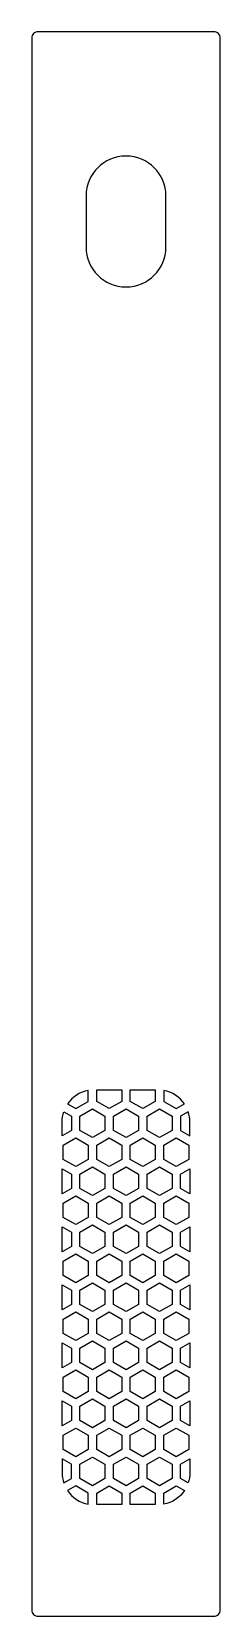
# Model space of a CAD drawing. Header units: millimetres. Extents: x 275 to 334, y 103 to 599.
import ezdxf

# ---------------------------------------------------------------- set-up
doc = ezdxf.new("R2010")
doc.units = ezdxf.units.MM
doc.layers.get('0').update_dxf_attribs({"linetype": 'CONTINUOUS'})

msp = doc.modelspace()

# ---------------------------------------------------------------- linework, layer by layer
for points in [[(334.5, 597.5, 0.414214), (332.5, 599.5), (277.5, 599.5, 0.414214), (275.5, 597.5), (275.5, 104.75, 0.414214), (277.5, 102.75), (332.5, 102.75, 0.414214), (334.5, 104.75)], [(292.5, 532, 1), (317.5, 532), (317.5, 548, 1), (292.5, 548)], [(293.15, 267.58, 0.19975), (286.72, 263.36), (289.25, 261.9), (293.15, 264.15)], [(323.28, 263.36, 0.19975), (316.85, 267.58), (316.85, 264.15), (320.75, 261.9)], [(287.9, 259.56), (287.9, 255.06), (285, 253.39), (285, 257.75, -0.081139), (285.52, 260.93)], [(325, 257.75, 0.081139), (324.48, 260.93), (322.1, 259.56), (322.1, 255.06), (325, 253.39)], [(285, 147.75, 0.081139), (285.52, 144.57), (287.9, 145.94), (287.9, 150.44), (285, 152.11)], [(322.1, 150.44), (325, 152.11), (325, 147.75, -0.081139), (324.48, 144.57), (322.1, 145.94)], [(286.72, 142.14, 0.19975), (293.15, 137.92), (293.15, 141.35), (289.25, 143.6)], [(316.85, 137.92), (316.85, 141.35), (320.75, 143.6), (323.28, 142.14, -0.19975)]]:
    msp.add_lwpolyline(points, format="xyb", close=True)
for points in [[(299.75, 261.9), (295.85, 264.15), (295.85, 267.75), (303.65, 267.75), (303.65, 264.15)], [(310.25, 261.9), (306.35, 264.15), (306.35, 267.75), (314.15, 267.75), (314.15, 264.15)], [(290.6, 255.06), (290.6, 259.56), (294.5, 261.81), (298.4, 259.56), (298.4, 255.06), (294.5, 252.81)], [(301.1, 255.06), (301.1, 259.56), (305, 261.81), (308.9, 259.56), (308.9, 255.06), (305, 252.81)], [(311.6, 255.06), (311.6, 259.56), (315.5, 261.81), (319.4, 259.56), (319.4, 255.06), (315.5, 252.81)], [(285.35, 245.97), (285.35, 250.47), (289.25, 252.72), (293.15, 250.47), (293.15, 245.97), (289.25, 243.72)], [(295.85, 245.97), (295.85, 250.47), (299.75, 252.72), (303.65, 250.47), (303.65, 245.97), (299.75, 243.72)], [(306.35, 245.97), (306.35, 250.47), (310.25, 252.72), (314.15, 250.47), (314.15, 245.97), (310.25, 243.72)], [(316.85, 245.97), (316.85, 250.47), (320.75, 252.72), (324.65, 250.47), (324.65, 245.97), (320.75, 243.72)], [(290.6, 236.87), (290.6, 241.37), (294.5, 243.62), (298.4, 241.37), (298.4, 236.87), (294.5, 234.62)], [(301.1, 236.87), (301.1, 241.37), (305, 243.62), (308.9, 241.37), (308.9, 236.87), (305, 234.62)], [(311.6, 236.87), (311.6, 241.37), (315.5, 243.62), (319.4, 241.37), (319.4, 236.87), (315.5, 234.62)], [(287.9, 241.37), (287.9, 236.87), (285, 235.2), (285, 243.05)], [(322.1, 241.37), (325, 243.05), (325, 235.2), (322.1, 236.87)], [(285.35, 227.78), (285.35, 232.28), (289.25, 234.53), (293.15, 232.28), (293.15, 227.78), (289.25, 225.53)], [(295.85, 227.78), (295.85, 232.28), (299.75, 234.53), (303.65, 232.28), (303.65, 227.78), (299.75, 225.53)], [(306.35, 227.78), (306.35, 232.28), (310.25, 234.53), (314.15, 232.28), (314.15, 227.78), (310.25, 225.53)], [(316.85, 227.78), (316.85, 232.28), (320.75, 234.53), (324.65, 232.28), (324.65, 227.78), (320.75, 225.53)], [(287.9, 223.19), (287.9, 218.69), (285, 217.01), (285, 224.86)], [(290.6, 218.69), (290.6, 223.19), (294.5, 225.44), (298.4, 223.19), (298.4, 218.69), (294.5, 216.44)], [(301.1, 218.69), (301.1, 223.19), (305, 225.44), (308.9, 223.19), (308.9, 218.69), (305, 216.44)], [(311.6, 218.69), (311.6, 223.19), (315.5, 225.44), (319.4, 223.19), (319.4, 218.69), (315.5, 216.44)], [(322.1, 223.19), (325, 224.86), (325, 217.01), (322.1, 218.69)], [(285.35, 209.59), (285.35, 214.09), (289.25, 216.34), (293.15, 214.09), (293.15, 209.59), (289.25, 207.34)], [(295.85, 209.59), (295.85, 214.09), (299.75, 216.34), (303.65, 214.09), (303.65, 209.59), (299.75, 207.34)], [(306.35, 209.59), (306.35, 214.09), (310.25, 216.34), (314.15, 214.09), (314.15, 209.59), (310.25, 207.34)], [(316.85, 209.59), (316.85, 214.09), (320.75, 216.34), (324.65, 214.09), (324.65, 209.59), (320.75, 207.34)], [(287.9, 205), (287.9, 200.5), (285, 198.83), (285, 206.67)], [(290.6, 200.5), (290.6, 205), (294.5, 207.25), (298.4, 205), (298.4, 200.5), (294.5, 198.25)], [(305, 198.25), (301.1, 200.5), (301.1, 205), (305, 207.25), (308.9, 205), (308.9, 200.5)], [(311.6, 200.5), (311.6, 205), (315.5, 207.25), (319.4, 205), (319.4, 200.5), (315.5, 198.25)], [(322.1, 205), (325, 206.67), (325, 198.83), (322.1, 200.5)], [(285.35, 191.41), (285.35, 195.91), (289.25, 198.16), (293.15, 195.91), (293.15, 191.41), (289.25, 189.16)], [(295.85, 191.41), (295.85, 195.91), (299.75, 198.16), (303.65, 195.91), (303.65, 191.41), (299.75, 189.16)], [(306.35, 191.41), (306.35, 195.91), (310.25, 198.16), (314.15, 195.91), (314.15, 191.41), (310.25, 189.16)], [(316.85, 191.41), (316.85, 195.91), (320.75, 198.16), (324.65, 195.91), (324.65, 191.41), (320.75, 189.16)], [(290.6, 182.31), (290.6, 186.81), (294.5, 189.06), (298.4, 186.81), (298.4, 182.31), (294.5, 180.06)], [(301.1, 182.31), (301.1, 186.81), (305, 189.06), (308.9, 186.81), (308.9, 182.31), (305, 180.06)], [(311.6, 182.31), (311.6, 186.81), (315.5, 189.06), (319.4, 186.81), (319.4, 182.31), (315.5, 180.06)], [(287.9, 186.81), (287.9, 182.31), (285, 180.64), (285, 188.49)], [(322.1, 186.81), (325, 188.49), (325, 180.64), (322.1, 182.31)], [(285.35, 173.22), (285.35, 177.72), (289.25, 179.97), (293.15, 177.72), (293.15, 173.22), (289.25, 170.97)], [(295.85, 173.22), (295.85, 177.72), (299.75, 179.97), (303.65, 177.72), (303.65, 173.22), (299.75, 170.97)], [(306.35, 173.22), (306.35, 177.72), (310.25, 179.97), (314.15, 177.72), (314.15, 173.22), (310.25, 170.97)], [(316.85, 173.22), (316.85, 177.72), (320.75, 179.97), (324.65, 177.72), (324.65, 173.22), (320.75, 170.97)], [(287.9, 168.63), (287.9, 164.13), (285, 162.45), (285, 170.3)], [(290.6, 164.13), (290.6, 168.63), (294.5, 170.88), (298.4, 168.63), (298.4, 164.13), (294.5, 161.88)], [(301.1, 164.13), (301.1, 168.63), (305, 170.88), (308.9, 168.63), (308.9, 164.13), (305, 161.88)], [(311.6, 164.13), (311.6, 168.63), (315.5, 170.88), (319.4, 168.63), (319.4, 164.13), (315.5, 161.88)], [(322.1, 168.63), (325, 170.3), (325, 162.45), (322.1, 164.13)], [(285.35, 155.03), (285.35, 159.53), (289.25, 161.78), (293.15, 159.53), (293.15, 155.03), (289.25, 152.78)], [(295.85, 155.03), (295.85, 159.53), (299.75, 161.78), (303.65, 159.53), (303.65, 155.03), (299.75, 152.78)], [(306.35, 155.03), (306.35, 159.53), (310.25, 161.78), (314.15, 159.53), (314.15, 155.03), (310.25, 152.78)], [(316.85, 155.03), (316.85, 159.53), (320.75, 161.78), (324.65, 159.53), (324.65, 155.03), (320.75, 152.78)], [(290.6, 145.94), (290.6, 150.44), (294.5, 152.69), (298.4, 150.44), (298.4, 145.94), (294.5, 143.69)], [(301.1, 145.94), (301.1, 150.44), (305, 152.69), (308.9, 150.44), (308.9, 145.94), (305, 143.69)], [(311.6, 145.94), (311.6, 150.44), (315.5, 152.69), (319.4, 150.44), (319.4, 145.94), (315.5, 143.69)], [(303.65, 141.35), (303.65, 137.75), (295.85, 137.75), (295.85, 141.35), (299.75, 143.6)], [(314.15, 141.35), (314.15, 137.75), (306.35, 137.75), (306.35, 141.35), (310.25, 143.6)]]:
    msp.add_lwpolyline(points, close=True)

doc.saveas('drawing.dxf')
